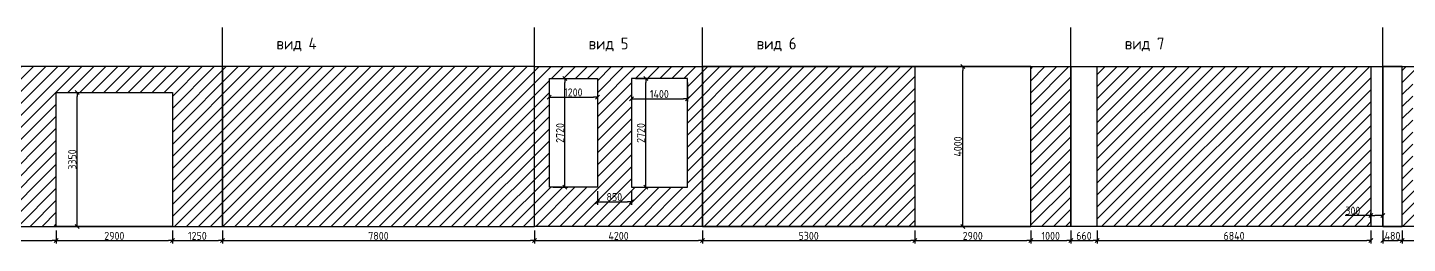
# Model space of a CAD drawing. Header units: millimetres. Extents: x -24360 to 609566, y -391049 to 148426.
# Drawn here: x 278374 to 312853, y 10410 to 15813 of the extents above; entities that cross this region are included whole.
import ezdxf

# ---------------------------------------------------------------- set-up
doc = ezdxf.new("R2010")
doc.units = ezdxf.units.MM
doc.layers.get('Defpoints').update_dxf_attribs({"color": 140})
for name, color, linetype, lineweight in [('Основные линии', 7, 'Continuous', 30), ('Уголки', 1, 'Continuous', 30), ('Штриховка', 7, 'Continuous', 30)]:
    doc.layers.add(name, color=color, linetype=linetype, lineweight=lineweight)
doc.styles.add('СПДС', font='isocpeur.ttf', dxfattribs={"width": 0.9})
doc.dimstyles.new('Размера А3', dxfattribs={"dimtxt": 200, "dimasz": 100, "dimexe": 70, "dimexo": 100, "dimgap": 20, "dimtad": 1, "dimdec": 0, "dimrnd": 10, "dimzin": 0, "dimdsep": 46, "dimtxsty": 'СПДС', "dimblk": 'ARROWHEAD_6', "dimcen": 1, "dimclrd": 256, "dimclre": 256, "dimclrt": 256, "dimazin": 0, "dimtfac": 1, "dimtdec": 0, "dimtmove": 2, "dimatfit": 3, "dimfxl": 1, "dimtolj": 1, "dimtzin": 0, "dimarcsym": 0})

# ---------------------------------------------------------------- blocks, each defined once
blk = doc.blocks.new('ARROWHEAD_6')
at = {"color": 0, "linetype": 'Continuous'}
for p, q in [((0, 0), (-1, 0)), ((-0.5, -0.5), (0.5, 0.5))]:
    blk.add_line(p, q, dxfattribs=at)
blk = doc.blocks.new('*D391')
at = {"lineweight": -2, "transparency": 16777216}
for p, q in [((274521, 10736), (274521, 10410)), ((279091, 10736), (279091, 10410)), ((274621, 10480), (278991, 10480))]:
    blk.add_line(p, q, dxfattribs=at)
at = {"layer": 'Defpoints', "color": 0, "lineweight": 15, "transparency": 16777216}
for p in [(274521, 10836), (279091, 10836), (279091, 10480)]:
    blk.add_point(p, dxfattribs=at)
at = {"lineweight": -2, "transparency": 16777216, "xscale": 100, "yscale": 100, "zscale": 100, "rotation": 180}
blk.add_blockref('ARROWHEAD_6', (274521, 10480), dxfattribs=at)
at = {"lineweight": -2, "transparency": 16777216, "xscale": 100, "yscale": 100, "zscale": 100}
blk.add_blockref('ARROWHEAD_6', (279091, 10480), dxfattribs=at)
at = {"transparency": 16777216, "insert": (276806, 10600), "char_height": 200, "attachment_point": 5, "style": 'СПДС'}
blk.add_mtext('\\A1;4570', dxfattribs=at)
blk = doc.blocks.new('*D392')
at = {"lineweight": -2, "transparency": 16777216}
for p, q in [((279091, 10736), (279091, 10410)), ((281991, 10736), (281991, 10410)), ((279191, 10480), (281891, 10480))]:
    blk.add_line(p, q, dxfattribs=at)
at = {"layer": 'Defpoints', "color": 0, "lineweight": 15, "transparency": 16777216}
for p in [(279091, 10836), (281991, 10836), (281991, 10480)]:
    blk.add_point(p, dxfattribs=at)
at = {"lineweight": -2, "transparency": 16777216, "xscale": 100, "yscale": 100, "zscale": 100, "rotation": 180}
blk.add_blockref('ARROWHEAD_6', (279091, 10480), dxfattribs=at)
at = {"lineweight": -2, "transparency": 16777216, "xscale": 100, "yscale": 100, "zscale": 100}
blk.add_blockref('ARROWHEAD_6', (281991, 10480), dxfattribs=at)
at = {"transparency": 16777216, "insert": (280541, 10600), "char_height": 200, "attachment_point": 5, "style": 'СПДС'}
blk.add_mtext('\\A1;2900', dxfattribs=at)
blk = doc.blocks.new('*D393')
at = {"lineweight": -2, "transparency": 16777216}
for p, q in [((279191, 14186), (279680, 14186)), ((279610, 10936), (279610, 14086)), ((279191, 10836), (279680, 10836))]:
    blk.add_line(p, q, dxfattribs=at)
at = {"layer": 'Defpoints', "color": 0, "lineweight": 15, "transparency": 16777216}
for p in [(279091, 14186), (279610, 14186), (279091, 10836)]:
    blk.add_point(p, dxfattribs=at)
at = {"lineweight": -2, "transparency": 16777216, "xscale": 100, "yscale": 100, "zscale": 100}
for p, rotation in [((279610, 14186), 90), ((279610, 10836), 270)]:
    blk.add_blockref('ARROWHEAD_6', p, dxfattribs=dict(at, rotation=rotation))
at = {"transparency": 16777216, "insert": (279490, 12511), "char_height": 200, "attachment_point": 5, "rotation": 90, "style": 'СПДС'}
blk.add_mtext('\\A1;3350', dxfattribs=at)
blk = doc.blocks.new('*D394')
at = {"lineweight": -2, "transparency": 16777216}
for p, q in [((281991, 10736), (281991, 10410)), ((283241, 10736), (283241, 10410)), ((282091, 10480), (283141, 10480))]:
    blk.add_line(p, q, dxfattribs=at)
at = {"layer": 'Defpoints', "color": 0, "lineweight": 15, "transparency": 16777216}
for p in [(281991, 10836), (283241, 10836), (283241, 10480)]:
    blk.add_point(p, dxfattribs=at)
at = {"lineweight": -2, "transparency": 16777216, "xscale": 100, "yscale": 100, "zscale": 100, "rotation": 180}
blk.add_blockref('ARROWHEAD_6', (281991, 10480), dxfattribs=at)
at = {"lineweight": -2, "transparency": 16777216, "xscale": 100, "yscale": 100, "zscale": 100}
blk.add_blockref('ARROWHEAD_6', (283241, 10480), dxfattribs=at)
at = {"transparency": 16777216, "insert": (282616, 10600), "char_height": 200, "attachment_point": 5, "style": 'СПДС'}
blk.add_mtext('\\A1;1250', dxfattribs=at)
blk = doc.blocks.new('*D395')
at = {"lineweight": -2, "transparency": 16777216}
for p, q in [((283241, 10736), (283241, 10410)), ((291041, 10736), (291041, 10410)), ((283341, 10480), (290941, 10480))]:
    blk.add_line(p, q, dxfattribs=at)
at = {"layer": 'Defpoints', "color": 0, "lineweight": 15, "transparency": 16777216}
for p in [(283241, 10836), (291041, 10836), (291041, 10480)]:
    blk.add_point(p, dxfattribs=at)
at = {"lineweight": -2, "transparency": 16777216, "xscale": 100, "yscale": 100, "zscale": 100, "rotation": 180}
blk.add_blockref('ARROWHEAD_6', (283241, 10480), dxfattribs=at)
at = {"lineweight": -2, "transparency": 16777216, "xscale": 100, "yscale": 100, "zscale": 100}
blk.add_blockref('ARROWHEAD_6', (291041, 10480), dxfattribs=at)
at = {"transparency": 16777216, "insert": (287141, 10600), "char_height": 200, "attachment_point": 5, "style": 'СПДС'}
blk.add_mtext('\\A1;7800', dxfattribs=at)
blk = doc.blocks.new('*D396')
at = {"lineweight": -2, "transparency": 16777216}
for p, q in [((291041, 10736), (291041, 10410)), ((295241, 10736), (295241, 10410)), ((291141, 10480), (295141, 10480))]:
    blk.add_line(p, q, dxfattribs=at)
at = {"layer": 'Defpoints', "color": 0, "lineweight": 15, "transparency": 16777216}
for p in [(291041, 10836), (295241, 10836), (295241, 10480)]:
    blk.add_point(p, dxfattribs=at)
at = {"lineweight": -2, "transparency": 16777216, "xscale": 100, "yscale": 100, "zscale": 100, "rotation": 180}
blk.add_blockref('ARROWHEAD_6', (291041, 10480), dxfattribs=at)
at = {"lineweight": -2, "transparency": 16777216, "xscale": 100, "yscale": 100, "zscale": 100}
blk.add_blockref('ARROWHEAD_6', (295241, 10480), dxfattribs=at)
at = {"transparency": 16777216, "insert": (293141, 10600), "char_height": 200, "attachment_point": 5, "style": 'СПДС'}
blk.add_mtext('\\A1;4200', dxfattribs=at)
blk = doc.blocks.new('*D397')
at = {"lineweight": -2, "transparency": 16777216}
for p, q in [((291511, 14536), (291870, 14536)), ((291800, 11916), (291800, 14436)), ((291511, 11816), (291870, 11816))]:
    blk.add_line(p, q, dxfattribs=at)
at = {"layer": 'Defpoints', "color": 0, "lineweight": 15, "transparency": 16777216}
for p in [(291411, 14536), (291800, 14536), (291411, 11816)]:
    blk.add_point(p, dxfattribs=at)
at = {"lineweight": -2, "transparency": 16777216, "xscale": 100, "yscale": 100, "zscale": 100}
for p, rotation in [((291800, 14536), 90), ((291800, 11816), 270)]:
    blk.add_blockref('ARROWHEAD_6', p, dxfattribs=dict(at, rotation=rotation))
at = {"transparency": 16777216, "insert": (291680, 13176), "char_height": 200, "attachment_point": 5, "rotation": 90, "style": 'СПДС'}
blk.add_mtext('\\A1;2720', dxfattribs=at)
blk = doc.blocks.new('*D398')
at = {"lineweight": -2, "transparency": 16777216}
for p, q in [((293561, 14536), (293890, 14536)), ((293820, 11915), (293820, 14436)), ((293561, 11815), (293890, 11815))]:
    blk.add_line(p, q, dxfattribs=at)
at = {"layer": 'Defpoints', "color": 0, "lineweight": 15, "transparency": 16777216}
for p in [(293461, 14536), (293820, 14536), (293461, 11815)]:
    blk.add_point(p, dxfattribs=at)
at = {"lineweight": -2, "transparency": 16777216, "xscale": 100, "yscale": 100, "zscale": 100}
for p, rotation in [((293820, 14536), 90), ((293820, 11815), 270)]:
    blk.add_blockref('ARROWHEAD_6', p, dxfattribs=dict(at, rotation=rotation))
at = {"transparency": 16777216, "insert": (293700, 13175), "char_height": 200, "attachment_point": 5, "rotation": 90, "style": 'СПДС'}
blk.add_mtext('\\A1;2720', dxfattribs=at)
blk = doc.blocks.new('*D399')
at = {"lineweight": -2, "transparency": 16777216}
for p, q in [((291411, 14436), (291411, 14000)), ((292611, 14436), (292611, 14000)), ((291511, 14070), (292511, 14070))]:
    blk.add_line(p, q, dxfattribs=at)
at = {"layer": 'Defpoints', "color": 0, "lineweight": 15, "transparency": 16777216}
for p in [(291411, 14536), (292611, 14536), (292611, 14070)]:
    blk.add_point(p, dxfattribs=at)
at = {"lineweight": -2, "transparency": 16777216, "xscale": 100, "yscale": 100, "zscale": 100, "rotation": 180}
blk.add_blockref('ARROWHEAD_6', (291411, 14070), dxfattribs=at)
at = {"lineweight": -2, "transparency": 16777216, "xscale": 100, "yscale": 100, "zscale": 100}
blk.add_blockref('ARROWHEAD_6', (292611, 14070), dxfattribs=at)
at = {"transparency": 16777216, "insert": (292011, 14190), "char_height": 200, "attachment_point": 5, "style": 'СПДС'}
blk.add_mtext('\\A1;1200', dxfattribs=at)
blk = doc.blocks.new('*D400')
at = {"lineweight": -2, "transparency": 16777216}
for p, q in [((293461, 14436), (293461, 13960)), ((294861, 14436), (294861, 13960)), ((293561, 14030), (294761, 14030))]:
    blk.add_line(p, q, dxfattribs=at)
at = {"layer": 'Defpoints', "color": 0, "lineweight": 15, "transparency": 16777216}
for p in [(293461, 14536), (294861, 14536), (294861, 14030)]:
    blk.add_point(p, dxfattribs=at)
at = {"lineweight": -2, "transparency": 16777216, "xscale": 100, "yscale": 100, "zscale": 100, "rotation": 180}
blk.add_blockref('ARROWHEAD_6', (293461, 14030), dxfattribs=at)
at = {"lineweight": -2, "transparency": 16777216, "xscale": 100, "yscale": 100, "zscale": 100}
blk.add_blockref('ARROWHEAD_6', (294861, 14030), dxfattribs=at)
at = {"transparency": 16777216, "insert": (294161, 14150), "char_height": 200, "attachment_point": 5, "style": 'СПДС'}
blk.add_mtext('\\A1;1400', dxfattribs=at)
blk = doc.blocks.new('*D401')
at = {"lineweight": -2, "transparency": 16777216}
for p, q in [((292611, 11716), (292611, 11380)), ((292711, 11450), (293361, 11450)), ((293461, 11716), (293461, 11380))]:
    blk.add_line(p, q, dxfattribs=at)
at = {"layer": 'Defpoints', "color": 0, "lineweight": 15, "transparency": 16777216}
for p in [(292611, 11816), (293461, 11816), (293461, 11450)]:
    blk.add_point(p, dxfattribs=at)
at = {"lineweight": -2, "transparency": 16777216, "xscale": 100, "yscale": 100, "zscale": 100, "rotation": 180}
blk.add_blockref('ARROWHEAD_6', (292611, 11450), dxfattribs=at)
at = {"lineweight": -2, "transparency": 16777216, "xscale": 100, "yscale": 100, "zscale": 100}
blk.add_blockref('ARROWHEAD_6', (293461, 11450), dxfattribs=at)
at = {"transparency": 16777216, "insert": (293036, 11570), "char_height": 200, "attachment_point": 5, "style": 'СПДС'}
blk.add_mtext('\\A1;850', dxfattribs=at)
blk = doc.blocks.new('*D402')
at = {"lineweight": -2, "transparency": 16777216}
for p, q in [((295241, 10736), (295241, 10410)), ((300541, 10736), (300541, 10410)), ((295341, 10480), (300441, 10480))]:
    blk.add_line(p, q, dxfattribs=at)
at = {"layer": 'Defpoints', "color": 0, "lineweight": 15, "transparency": 16777216}
for p in [(295241, 10836), (300541, 10836), (300541, 10480)]:
    blk.add_point(p, dxfattribs=at)
at = {"lineweight": -2, "transparency": 16777216, "xscale": 100, "yscale": 100, "zscale": 100, "rotation": 180}
blk.add_blockref('ARROWHEAD_6', (295241, 10480), dxfattribs=at)
at = {"lineweight": -2, "transparency": 16777216, "xscale": 100, "yscale": 100, "zscale": 100}
blk.add_blockref('ARROWHEAD_6', (300541, 10480), dxfattribs=at)
at = {"transparency": 16777216, "insert": (297891, 10600), "char_height": 200, "attachment_point": 5, "style": 'СПДС'}
blk.add_mtext('\\A1;5300', dxfattribs=at)
blk = doc.blocks.new('*D403')
at = {"lineweight": -2, "transparency": 16777216}
for p, q in [((300541, 10736), (300541, 10410)), ((303441, 10736), (303441, 10410)), ((300641, 10480), (303341, 10480))]:
    blk.add_line(p, q, dxfattribs=at)
at = {"layer": 'Defpoints', "color": 0, "lineweight": 15, "transparency": 16777216}
for p in [(300541, 10836), (303441, 10836), (303441, 10480)]:
    blk.add_point(p, dxfattribs=at)
at = {"lineweight": -2, "transparency": 16777216, "xscale": 100, "yscale": 100, "zscale": 100, "rotation": 180}
blk.add_blockref('ARROWHEAD_6', (300541, 10480), dxfattribs=at)
at = {"lineweight": -2, "transparency": 16777216, "xscale": 100, "yscale": 100, "zscale": 100}
blk.add_blockref('ARROWHEAD_6', (303441, 10480), dxfattribs=at)
at = {"transparency": 16777216, "insert": (301991, 10600), "char_height": 200, "attachment_point": 5, "style": 'СПДС'}
blk.add_mtext('\\A1;2900', dxfattribs=at)
blk = doc.blocks.new('*D404')
at = {"lineweight": -2, "transparency": 16777216}
for p, q in [((303441, 10736), (303441, 10410)), ((304441, 10736), (304441, 10410)), ((303541, 10480), (304341, 10480))]:
    blk.add_line(p, q, dxfattribs=at)
at = {"layer": 'Defpoints', "color": 0, "lineweight": 15, "transparency": 16777216}
for p in [(303441, 10836), (304441, 10836), (304441, 10480)]:
    blk.add_point(p, dxfattribs=at)
at = {"lineweight": -2, "transparency": 16777216, "xscale": 100, "yscale": 100, "zscale": 100, "rotation": 180}
blk.add_blockref('ARROWHEAD_6', (303441, 10480), dxfattribs=at)
at = {"lineweight": -2, "transparency": 16777216, "xscale": 100, "yscale": 100, "zscale": 100}
blk.add_blockref('ARROWHEAD_6', (304441, 10480), dxfattribs=at)
at = {"transparency": 16777216, "insert": (303941, 10600), "char_height": 200, "attachment_point": 5, "style": 'СПДС'}
blk.add_mtext('\\A1;1000', dxfattribs=at)
blk = doc.blocks.new('*D405')
at = {"lineweight": -2, "transparency": 16777216}
for p, q in [((304441, 10736), (304441, 10410)), ((305101, 10736), (305101, 10410)), ((304541, 10480), (305001, 10480))]:
    blk.add_line(p, q, dxfattribs=at)
at = {"layer": 'Defpoints', "color": 0, "lineweight": 15, "transparency": 16777216}
for p in [(304441, 10836), (305101, 10836), (305101, 10480)]:
    blk.add_point(p, dxfattribs=at)
at = {"lineweight": -2, "transparency": 16777216, "xscale": 100, "yscale": 100, "zscale": 100, "rotation": 180}
blk.add_blockref('ARROWHEAD_6', (304441, 10480), dxfattribs=at)
at = {"lineweight": -2, "transparency": 16777216, "xscale": 100, "yscale": 100, "zscale": 100}
blk.add_blockref('ARROWHEAD_6', (305101, 10480), dxfattribs=at)
at = {"transparency": 16777216, "insert": (304771, 10600), "char_height": 200, "attachment_point": 5, "style": 'СПДС'}
blk.add_mtext('\\A1;660', dxfattribs=at)
blk = doc.blocks.new('*D406')
at = {"lineweight": -2, "transparency": 16777216}
for p, q in [((299941, 14836), (301810, 14836)), ((301740, 10936), (301740, 14736)), ((299941, 10836), (301810, 10836))]:
    blk.add_line(p, q, dxfattribs=at)
at = {"layer": 'Defpoints', "color": 0, "lineweight": 15, "transparency": 16777216}
for p in [(299841, 14836), (301740, 14836), (299841, 10836)]:
    blk.add_point(p, dxfattribs=at)
at = {"lineweight": -2, "transparency": 16777216, "xscale": 100, "yscale": 100, "zscale": 100}
for p, rotation in [((301740, 14836), 90), ((301740, 10836), 270)]:
    blk.add_blockref('ARROWHEAD_6', p, dxfattribs=dict(at, rotation=rotation))
at = {"transparency": 16777216, "insert": (301620, 12836), "char_height": 200, "attachment_point": 5, "rotation": 90, "style": 'СПДС'}
blk.add_mtext('\\A1;4000', dxfattribs=at)
blk = doc.blocks.new('*D407')
at = {"lineweight": -2, "transparency": 16777216}
for p, q in [((305101, 10736), (305101, 10410)), ((311940, 10736), (311940, 10410)), ((305201, 10480), (311840, 10480))]:
    blk.add_line(p, q, dxfattribs=at)
at = {"layer": 'Defpoints', "color": 0, "lineweight": 15, "transparency": 16777216}
for p in [(305101, 10836), (311940, 10836), (311940, 10480)]:
    blk.add_point(p, dxfattribs=at)
at = {"lineweight": -2, "transparency": 16777216, "xscale": 100, "yscale": 100, "zscale": 100, "rotation": 180}
blk.add_blockref('ARROWHEAD_6', (305101, 10480), dxfattribs=at)
at = {"lineweight": -2, "transparency": 16777216, "xscale": 100, "yscale": 100, "zscale": 100}
blk.add_blockref('ARROWHEAD_6', (311940, 10480), dxfattribs=at)
at = {"transparency": 16777216, "insert": (308521, 10600), "char_height": 200, "attachment_point": 5, "style": 'СПДС'}
blk.add_mtext('\\A1;6840', dxfattribs=at)
blk = doc.blocks.new('*D408')
at = {"lineweight": -2, "transparency": 16777216}
for p, q in [((311940, 11110), (311299, 11110)), ((311940, 10936), (311940, 11180)), ((312141, 11110), (312040, 11110)), ((312241, 10936), (312241, 11180))]:
    blk.add_line(p, q, dxfattribs=at)
at = {"layer": 'Defpoints', "color": 0, "lineweight": 15, "transparency": 16777216}
for p in [(312241, 11110), (311940, 10836), (312241, 10836)]:
    blk.add_point(p, dxfattribs=at)
at = {"lineweight": -2, "transparency": 16777216, "xscale": 100, "yscale": 100, "zscale": 100, "rotation": 180}
blk.add_blockref('ARROWHEAD_6', (311940, 11110), dxfattribs=at)
at = {"lineweight": -2, "transparency": 16777216, "xscale": 100, "yscale": 100, "zscale": 100}
blk.add_blockref('ARROWHEAD_6', (312241, 11110), dxfattribs=at)
at = {"transparency": 16777216, "insert": (311490, 11230), "char_height": 200, "attachment_point": 5, "style": 'СПДС'}
blk.add_mtext('\\A1;300', dxfattribs=at)
blk = doc.blocks.new('*D409')
at = {"lineweight": -2, "transparency": 16777216}
for p, q in [((312241, 10736), (312241, 10410)), ((312721, 10736), (312721, 10410)), ((312341, 10480), (312621, 10480))]:
    blk.add_line(p, q, dxfattribs=at)
at = {"layer": 'Defpoints', "color": 0, "lineweight": 15, "transparency": 16777216}
for p in [(312241, 10836), (312721, 10836), (312721, 10480)]:
    blk.add_point(p, dxfattribs=at)
at = {"lineweight": -2, "transparency": 16777216, "xscale": 100, "yscale": 100, "zscale": 100, "rotation": 180}
blk.add_blockref('ARROWHEAD_6', (312241, 10480), dxfattribs=at)
at = {"lineweight": -2, "transparency": 16777216, "xscale": 100, "yscale": 100, "zscale": 100}
blk.add_blockref('ARROWHEAD_6', (312721, 10480), dxfattribs=at)
at = {"transparency": 16777216, "insert": (312481, 10600), "char_height": 200, "attachment_point": 5, "style": 'СПДС'}
blk.add_mtext('\\A1;480', dxfattribs=at)
blk = doc.blocks.new('*D412')
at = {"lineweight": -2, "transparency": 16777216}
for p, q in [((312721, 10736), (312721, 10410)), ((315891, 10736), (315891, 10410)), ((312821, 10480), (315791, 10480))]:
    blk.add_line(p, q, dxfattribs=at)
at = {"layer": 'Defpoints', "color": 0, "lineweight": 15, "transparency": 16777216}
for p in [(312721, 10836), (315891, 10836), (315891, 10480)]:
    blk.add_point(p, dxfattribs=at)
at = {"lineweight": -2, "transparency": 16777216, "xscale": 100, "yscale": 100, "zscale": 100, "rotation": 180}
blk.add_blockref('ARROWHEAD_6', (312721, 10480), dxfattribs=at)
at = {"lineweight": -2, "transparency": 16777216, "xscale": 100, "yscale": 100, "zscale": 100}
blk.add_blockref('ARROWHEAD_6', (315891, 10480), dxfattribs=at)
at = {"transparency": 16777216, "insert": (314306, 10600), "char_height": 200, "attachment_point": 5, "style": 'СПДС'}
blk.add_mtext('\\A1;3170', dxfattribs=at)

msp = doc.modelspace()

# ---------------------------------------------------------------- hatches: boundary and pattern name
at = {"layer": 'Штриховка'}
h = msp.add_hatch(dxfattribs=at)
h.set_pattern_fill('ANSI31', color=3, scale=67)
h.set_pattern_definition([(45, (0, 237207.43), (-150.41929, 150.41929), [])])
h.paths.add_polyline_path([(252821.403, 14835.611), (246121.403, 14835.611), (246121.403, 10835.611), (249671.403, 10835.611), (249671.403, 13035.611), (251171.403, 13035.611), (251171.403, 10835.611), (252821.403, 10835.611)])
h.paths.add_polyline_path([(262521.403, 14835.611), (258221.403, 14835.611), (258221.403, 14535.611), (261521.403, 14535.611), (261521.403, 11835.611), (258221.403, 11835.611), (258221.403, 10835.611), (262521.403, 10835.611)])
h.paths.add_polyline_path([(262821.403, 14835.611), (262521.403, 14835.611), (262521.403, 10835.611), (262821.403, 10835.611)])
h.paths.add_polyline_path([(263521.403, 14835.611), (262821.403, 14835.611), (262821.403, 10835.611), (263521.403, 10835.611)])
h.paths.add_polyline_path([(267621.403, 14835.611), (263521.403, 14835.611), (263521.403, 10835.611), (267621.403, 10835.611)])
h.paths.add_polyline_path([(268621.403, 14835.611), (268321.403, 14835.611), (268321.403, 10835.611), (268621.403, 10835.611)])
h.paths.add_polyline_path([(268321.403, 14835.611), (267621.403, 14835.611), (267621.403, 10835.611), (268321.403, 10835.611)])
h.paths.add_polyline_path([(271621.403, 14178.684), (274521.403, 14178.684), (274521.403, 10835.611), (279091.403, 10835.611), (279091.403, 14185.823), (281991.403, 14185.823), (281991.403, 10835.611), (283241.403, 10835.611), (283241.403, 14835.611), (268621.403, 14835.611), (268621.403, 10835.611), (271621.403, 10835.611)])
h.paths.add_polyline_path([(291041.403, 14835.611), (283241.403, 14835.611), (283241.403, 10835.611), (291041.403, 10835.611)])
h.paths.add_polyline_path([(295241.403, 14835.611), (291041.403, 14835.611), (291041.403, 10835.611), (295241.403, 10835.611)])
h.paths.add_polyline_path([(293461.403, 11814.905), (293461.403, 14535.611), (294861.403, 14535.611), (294861.403, 11814.905)], flags=16)
h.paths.add_polyline_path([(292611.403, 11816.329), (291411.403, 11816.329), (291411.403, 14535.611), (292611.403, 14535.611)], flags=16)
h.paths.add_polyline_path([(300541.403, 14835.611), (295241.403, 14835.611), (295241.403, 10835.611), (300541.403, 10835.611)])
h.paths.add_polyline_path([(304441.403, 14835.611), (303441.403, 14835.611), (303441.403, 10835.611), (304441.403, 10835.611)])
h.paths.add_polyline_path([(311941.403, 14835.611), (305101.403, 14835.611), (305101.403, 10835.611), (311941.403, 10835.611)])
h.paths.add_polyline_path([(315891.403, 14835.611), (312721.403, 14835.611), (312721.403, 10835.611), (315891.403, 10835.611)])
h.paths.add_polyline_path([(312985.495, 11829.064), (312985.495, 14529.064), (315285.495, 14529.064), (315285.495, 11829.064)], flags=16)
h.paths.add_polyline_path([(323691.403, 14835.611), (315891.403, 14835.611), (315891.403, 10835.611), (323691.403, 10835.611)])
h.paths.add_polyline_path([(324791.403, 14835.611), (323691.403, 14835.611), (323691.403, 10835.611), (324791.403, 10835.611)])
h.paths.add_polyline_path([(329291.403, 14835.611), (326631.403, 14835.611), (326631.403, 10835.611), (329291.403, 10835.611)])
h.paths.add_polyline_path([(334191.403, 14835.611), (332171.403, 14835.611), (332171.403, 10835.611), (334191.403, 10835.611)])
h.paths.add_polyline_path([(336891.403, 14835.611), (336391.403, 14835.611), (336391.403, 10835.611), (336891.403, 10835.611)])
h.paths.add_polyline_path([(340091.403, 14835.611), (338891.403, 14835.611), (338891.403, 10835.611), (340091.403, 10835.611)])
h.paths.add_polyline_path([(343091.403, 14835.611), (342531.403, 14835.611), (342531.403, 10843.08), (343091.403, 10843.08)])
h.paths.add_polyline_path([(344753.975, 14835.611), (344251.403, 14835.611), (344251.403, 10835.611), (344753.975, 10835.611)])
h.paths.add_polyline_path([(350431.403, 14835.611), (346031.403, 14835.611), (346031.403, 10835.611), (347281.403, 10835.611), (347281.403, 13035.611), (349081.403, 13035.611), (349081.403, 10835.611), (350431.403, 10835.611)])
h.paths.add_polyline_path([(354331.403, 14835.611), (351671.403, 14835.611), (351671.403, 10835.611), (354331.403, 10835.611)])

# ---------------------------------------------------------------- linework, layer by layer
at = {"layer": 'Уголки'}
msp.add_lwpolyline([(283241.403, 10835.611), (283241.403, 14835.611)], dxfattribs=at)
at = {"layer": 'Штриховка'}
for points in [[(283241.403, 14835.611), (283241.403, 15813.132)], [(291041.403, 14835.611), (291041.403, 15813.132)], [(295241.403, 14835.611), (295241.403, 15813.132)], [(304441.403, 14835.611), (304441.403, 15813.132)], [(312241.403, 14835.611), (312241.403, 15813.132)], [(311939.762, 14835.611), (311939.762, 10835.611)]]:
    msp.add_lwpolyline(points, dxfattribs=at)
for points in [[(268621.403, 10835.611), (283241.403, 10835.611), (283241.403, 14835.611), (268621.403, 14835.611)], [(283241.403, 10835.611), (291041.403, 10835.611), (291041.403, 14835.611), (283241.403, 14835.611)], [(291041.403, 14835.611), (295241.403, 14835.611), (295241.403, 10835.611), (291041.403, 10835.611)], [(295241.403, 14835.611), (304441.403, 14835.611), (304441.403, 10835.611), (295241.403, 10835.611)], [(295241.403, 10835.611), (303441.403, 10835.611), (303441.403, 14835.611), (295241.403, 14835.611)], [(300541.403, 10835.611), (295241.403, 10835.611), (295241.403, 14835.611), (300541.403, 14835.611)], [(304441.403, 14835.611), (312241.403, 14835.611), (312241.403, 10835.611), (304441.403, 10835.611)], [(312241.403, 10835.611), (305101.403, 10835.611), (305101.403, 14835.611), (312241.403, 14835.611)], [(312241.403, 14835.611), (315891.403, 14835.611), (315891.403, 10835.611), (312241.403, 10835.611)], [(312241.403, 10835.611), (312721.403, 10835.611), (312721.403, 14835.611), (312241.403, 14835.611)], [(291411.403, 14535.611), (292611.403, 14535.611), (292611.403, 11816.329), (291411.403, 11816.329)], [(293461.403, 11814.905), (294861.403, 11814.905), (294861.403, 14535.611), (293461.403, 14535.611)], [(281991.403, 10835.611), (279091.403, 10835.611), (279091.403, 14185.823), (281991.403, 14185.823)]]:
    msp.add_lwpolyline(points, close=True, dxfattribs=at)

# ---------------------------------------------------------------- texts
at = {"layer": 'Основные линии', "char_height": 295.2401, "attachment_point": 1, "style": 'СПДС'}
for s, insert in [('вид 4', (284590.396, 15561.458)), ('вид 5', (292390.396, 15561.458)), ('вид 6', (296590.396, 15561.458)), ('вид 7', (305790.396, 15561.458))]:
    msp.add_mtext_dynamic_manual_height_columns(s, width=1990.98948, gutter_width=991.045, heights=[0], dxfattribs=dict(at, insert=insert))

# ---------------------------------------------------------------- dimensions: what is measured, and where the dimension line sits
for base, p1, p2, picture, middle in [((301740, 14835.611), (299841.403, 10835.611), (299841.403, 14835.611), '*D406', (301620, 12835.611)), ((291800, 14535.611), (291411.403, 11816.329), (291411.403, 14535.611), '*D397', (291680, 13175.97)), ((293820, 14535.611), (293461.403, 11814.905), (293461.403, 14535.611), '*D398', (293700, 13175.258)), ((279610, 14185.823), (279091.403, 10835.611), (279091.403, 14185.823), '*D393', (279490, 12510.717))]:
    dim = msp.add_linear_dim(base=base, p1=p1, p2=p2, angle=90, dimstyle='Размера А3')
    dim.commit()
    dim.dimension.update_dxf_attribs({"geometry": picture, "text_midpoint": middle})
for base, p1, p2, picture, middle in [((292611.403, 14070), (291411.403, 14535.611), (292611.403, 14535.611), '*D399', (292011.403, 14190)), ((294861.403, 14030), (293461.403, 14535.611), (294861.403, 14535.611), '*D400', (294161.403, 14150)), ((293461.403, 11450), (292611.403, 11816.329), (293461.403, 11816.329), '*D401', (293036.403, 11570)), ((279091.403, 10480), (274521.403, 10835.611), (279091.403, 10835.611), '*D391', (276806.403, 10600)), ((281991.403, 10480), (279091.403, 10835.611), (281991.403, 10835.611), '*D392', (280541.403, 10600)), ((283241.403, 10480), (281991.403, 10835.611), (283241.403, 10835.611), '*D394', (282616.403, 10600)), ((291041.403, 10480), (283241.403, 10835.611), (291041.403, 10835.611), '*D395', (287141.403, 10600)), ((295241.403, 10480), (291041.403, 10835.611), (295241.403, 10835.611), '*D396', (293141.403, 10600)), ((300541.403, 10480), (295241.403, 10835.611), (300541.403, 10835.611), '*D402', (297891.403, 10600)), ((303441.403, 10480), (300541.403, 10835.611), (303441.403, 10835.611), '*D403', (301991.403, 10600)), ((304441.403, 10480), (303441.403, 10835.611), (304441.403, 10835.611), '*D404', (303941.403, 10600)), ((305101.403, 10480), (304441.403, 10835.611), (305101.403, 10835.611), '*D405', (304771.403, 10600)), ((311939.762, 10480), (305101.403, 10835.611), (311939.762, 10835.611), '*D407', (308520.583, 10600)), ((312721.403, 10480), (312241.403, 10835.611), (312721.403, 10835.611), '*D409', (312481.403, 10600)), ((315891.403, 10480), (312721.403, 10835.611), (315891.403, 10835.611), '*D412', (314306.403, 10600))]:
    dim = msp.add_linear_dim(base=base, p1=p1, p2=p2, dimstyle='Размера А3')
    dim.commit()
    dim.dimension.update_dxf_attribs({"geometry": picture, "text_midpoint": middle})
dim = msp.add_linear_dim(base=(312241.403, 11110), p1=(311939.762, 10835.611), p2=(312241.403, 10835.611), dimstyle='Размера А3', override={"dimtmove": 0})
dim.commit()
dim.dimension.update_dxf_attribs({"geometry": '*D408', "text_midpoint": (311490, 11110), "dimtype": 160})

doc.saveas('drawing.dxf')
